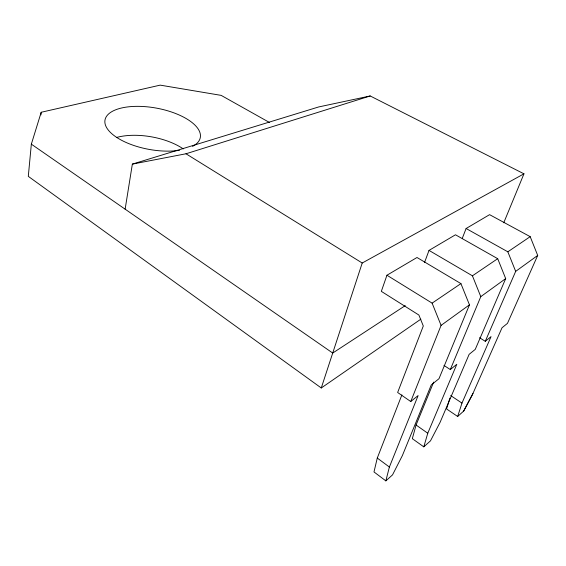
<?xml version="1.0" encoding="UTF-8"?>
<svg xmlns="http://www.w3.org/2000/svg" width="566" height="566" viewBox="0 0 566 566"><rect width="100%" height="100%" fill="white"/><g stroke="black" fill="none" stroke-linecap="round" stroke-linejoin="round"><path stroke-width="0.85" d="M269.48 122.482L221.165 95.378L160.192 85.133L41.198 112.266L31.342 144.16L28.3 176.359L321.269 387.979L420.842 319.167M40.936 114.898L41.198 112.266M125.136 209.165L132.352 164.112L318.686 106.946L370.199 95.965L523.96 173.819L503.747 222.778M401.902 394.877L377.274 458.057L373.992 471.945L385.849 480.867L392.528 474.881L402.369 455.595L431.242 384.958L438.983 378.704L469.462 304.841L460.922 283.608L417 257.495L386.946 275.232L381.335 291.363L418.882 315.036L423.297 325.988L397.636 392.486L410.746 401.527L418.125 395.563L389.38 467.035L385.849 480.867M433.655 382.107L416.074 425.016L412.324 438.671L423.793 446.85L430.485 440.85L440.058 422.406L469.136 354.337L475.242 349.399L505.693 278.606L497.698 258.683L455.481 234.784L429.021 250.398L424.528 262.539M423.793 446.85L427.769 433.231L456.804 364.299L450.303 369.563L443.985 365.445M449.899 398.068L446.567 408.949L457.661 416.477L463.653 411.1L472.334 394.856L502.028 327.756L507.469 323.356L537.7 255.429L530.186 236.659L489.583 214.655L466.108 228.508L462.295 238.307M457.661 416.477L461.969 403.112L491.055 336.621L485.274 341.291L479.558 337.739M321.269 387.979L362.219 263.013L523.96 173.819M410.746 401.527L441.077 325.386L469.462 304.841M450.303 369.563L480.789 296.634L505.693 278.606M485.274 341.291L515.676 271.376L537.7 255.429M463.653 411.1L472.964 393.427M386.946 275.232L432.113 303.135L460.922 283.608M429.021 250.398L472.426 275.812L497.698 258.683M466.108 228.508L507.836 251.813L530.186 236.659M405.242 305.64L332.716 353.043L31.342 144.16M132.352 164.112L185.981 153.775L370.199 95.965M185.981 153.775L362.219 263.013M450.663 395.556L461.969 403.112M416.074 425.016L427.769 433.231M377.274 458.057L389.38 467.035M472.426 275.812L480.789 296.634M432.113 303.135L441.077 325.386M507.836 251.813L515.676 271.376M179.514 150.301A48.457 20.97 10.4 0 1 105.835 126.091A48.457 20.97 10.4 0 1 161.763 109.231A48.457 20.97 10.4 0 1 192.539 146.375M116.766 137.411A47.558 21.925 10.1 0 1 183.264 148.9"/></g></svg>
